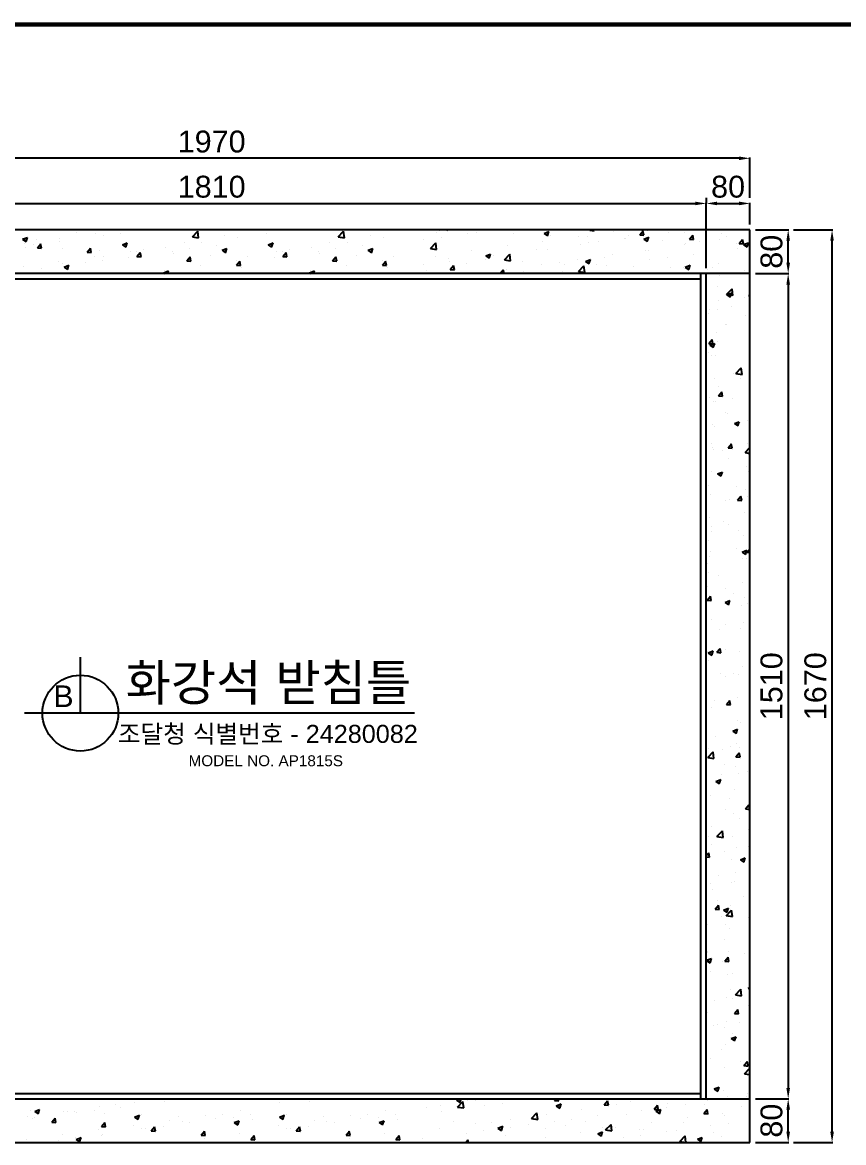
# Model space of a CAD drawing. Header units: millimetres. Extents: x 12320 to 18840, y -49763 to -45153.
# Drawn here: x 16037 to 17540, y -47354 to -45304 of the extents above; entities that cross this region are included whole.
import ezdxf
from ezdxf.enums import TextEntityAlignment as Align

# ---------------------------------------------------------------- set-up
doc = ezdxf.new("R2010")
doc.units = ezdxf.units.MM
for name, color, linetype in [('LAYOUT', 7, 'Continuous'), ('TEXT', 7, 'Continuous'), ('받침틀', 251, 'Continuous')]:
    doc.layers.add(name, color=color, linetype=linetype)
doc.styles.get("Standard").update_dxf_attribs({"font": 'arial.ttf'})
doc.dimstyles.new('ISO-25', dxfattribs={"dimtxt": 40, "dimasz": 20, "dimexe": 1.25, "dimexo": 10, "dimgap": 10, "dimtad": 1, "dimdec": 0, "dimtxsty": 'Standard', "dimcen": 2.5, "dimclrd": 3, "dimclre": 3, "dimclrt": 3, "dimadec": 0, "dimazin": 0, "dimtfac": 1, "dimtdec": 0, "dimtmove": 0, "dimatfit": 3, "dimfxl": 0, "dimarcsym": 0})

# ---------------------------------------------------------------- blocks, each defined once
blk = doc.blocks.new('*D5')
at = {"color": 3, "lineweight": -2, "transparency": 16777216}
for p, q in [((4706.4, -55191), (4706.4, -55199.8)), ((6516.4, -55319.4), (6516.4, -55199.8)), ((4726.4, -55201), (6496.4, -55201))]:
    blk.add_line(p, q, dxfattribs=at)
at = {"color": 3, "transparency": 16777216}
for points in [[(4726.4, -55197.7), (4726.4, -55204.3), (4706.4, -55201)], [(6496.4, -55197.7), (6496.4, -55204.3), (6516.4, -55201)]]:
    blk.add_solid(points, dxfattribs=at)
at = {"layer": 'Defpoints', "color": 0, "transparency": 16777216}
for p in [(4706.4, -55201), (6516.4, -55201), (6516.4, -55329.4)]:
    blk.add_point(p, dxfattribs=at)
at = {"color": 3, "transparency": 16777216, "insert": (5611.4, -55170.6), "char_height": 40, "attachment_point": 5}
blk.add_mtext('1810', dxfattribs=at)
blk = doc.blocks.new('*D6')
at = {"color": 3, "lineweight": -2, "transparency": 16777216}
for p, q in [((6516.4, -55191), (6516.4, -55199.8)), ((6596.4, -55239.4), (6596.4, -55199.8)), ((6536.4, -55201), (6576.4, -55201))]:
    blk.add_line(p, q, dxfattribs=at)
at = {"color": 3, "transparency": 16777216}
for points in [[(6536.4, -55197.7), (6536.4, -55204.3), (6516.4, -55201)], [(6576.4, -55197.7), (6576.4, -55204.3), (6596.4, -55201)]]:
    blk.add_solid(points, dxfattribs=at)
at = {"layer": 'Defpoints', "color": 0, "transparency": 16777216}
for p in [(6516.4, -55201), (6596.4, -55201), (6596.4, -55249.4)]:
    blk.add_point(p, dxfattribs=at)
at = {"color": 3, "transparency": 16777216, "insert": (6556.4, -55170.6), "char_height": 40, "attachment_point": 5}
blk.add_mtext('80', dxfattribs=at)
blk = doc.blocks.new('*D2')
at = {"color": 3, "lineweight": -2, "transparency": 16777216}
for p, q in [((4626.4, -55191), (4626.4, -55117.1)), ((6576.4, -55118.4), (4646.4, -55118.4)), ((6596.4, -55191), (6596.4, -55117.1))]:
    blk.add_line(p, q, dxfattribs=at)
at = {"color": 3, "transparency": 16777216}
for points in [[(4646.4, -55115.1), (4646.4, -55121.7), (4626.4, -55118.4)], [(6576.4, -55115.1), (6576.4, -55121.7), (6596.4, -55118.4)]]:
    blk.add_solid(points, dxfattribs=at)
at = {"layer": 'Defpoints', "color": 0, "transparency": 16777216}
for p in [(4626.4, -55118.4), (4626.4, -55201), (6596.4, -55201)]:
    blk.add_point(p, dxfattribs=at)
at = {"color": 3, "transparency": 16777216, "insert": (5611.4, -55088), "char_height": 40, "attachment_point": 5}
blk.add_mtext('1970', dxfattribs=at)
blk = doc.blocks.new('*D7')
at = {"color": 3, "lineweight": -2, "transparency": 16777216}
for p, q in [((6606.4, -55249.4), (6667.6, -55249.4)), ((6666.4, -55309.4), (6666.4, -55269.4)), ((6606.4, -55329.4), (6667.6, -55329.4))]:
    blk.add_line(p, q, dxfattribs=at)
at = {"color": 3, "transparency": 16777216}
for points in [[(6663.1, -55269.4), (6669.7, -55269.4), (6666.4, -55249.4)], [(6663.1, -55309.4), (6669.7, -55309.4), (6666.4, -55329.4)]]:
    blk.add_solid(points, dxfattribs=at)
at = {"layer": 'Defpoints', "color": 0, "transparency": 16777216}
for p in [(6596.4, -55249.4), (6666.4, -55249.4), (6596.4, -55329.4)]:
    blk.add_point(p, dxfattribs=at)
at = {"color": 3, "transparency": 16777216, "insert": (6636, -55289.4), "char_height": 40, "attachment_point": 5, "rotation": 90}
blk.add_mtext('80', dxfattribs=at)
blk = doc.blocks.new('*D8')
at = {"color": 3, "lineweight": -2, "transparency": 16777216}
for p, q in [((6647, -55329.4), (6667.6, -55329.4)), ((6666.4, -55349.4), (6666.4, -56819.4)), ((6606.4, -56839.4), (6667.6, -56839.4))]:
    blk.add_line(p, q, dxfattribs=at)
at = {"color": 3, "transparency": 16777216}
for points in [[(6663.1, -55349.4), (6669.7, -55349.4), (6666.4, -55329.4)], [(6663.1, -56819.4), (6669.7, -56819.4), (6666.4, -56839.4)]]:
    blk.add_solid(points, dxfattribs=at)
at = {"layer": 'Defpoints', "color": 0, "transparency": 16777216}
for p in [(6637, -55329.4), (6596.4, -56839.4), (6666.4, -56839.4)]:
    blk.add_point(p, dxfattribs=at)
at = {"color": 3, "transparency": 16777216, "insert": (6636, -56084.4), "char_height": 40, "attachment_point": 5, "rotation": 90}
blk.add_mtext('1510', dxfattribs=at)
blk = doc.blocks.new('*D9')
at = {"color": 3, "lineweight": -2, "transparency": 16777216}
for p, q in [((6656.4, -56839.4), (6665.1, -56839.4)), ((6666.4, -56899.4), (6666.4, -56859.4)), ((6606.4, -56919.4), (6667.6, -56919.4))]:
    blk.add_line(p, q, dxfattribs=at)
at = {"color": 3, "transparency": 16777216}
for points in [[(6663.1, -56859.4), (6669.7, -56859.4), (6666.4, -56839.4)], [(6663.1, -56899.4), (6669.7, -56899.4), (6666.4, -56919.4)]]:
    blk.add_solid(points, dxfattribs=at)
at = {"layer": 'Defpoints', "color": 0, "transparency": 16777216}
for p in [(6666.4, -56839.4), (6666.4, -56839.4), (6596.4, -56919.4)]:
    blk.add_point(p, dxfattribs=at)
at = {"color": 3, "transparency": 16777216, "insert": (6636, -56879.4), "char_height": 40, "attachment_point": 5, "rotation": 90}
blk.add_mtext('80', dxfattribs=at)
blk = doc.blocks.new('*D3')
at = {"color": 3, "lineweight": -2, "transparency": 16777216}
for p, q in [((6676.4, -55249.4), (6747.9, -55249.4)), ((6746.7, -56899.4), (6746.7, -55269.4)), ((6676.4, -56919.4), (6747.9, -56919.4))]:
    blk.add_line(p, q, dxfattribs=at)
at = {"color": 3, "transparency": 16777216}
for points in [[(6743.4, -55269.4), (6750, -55269.4), (6746.7, -55249.4)], [(6743.4, -56899.4), (6750, -56899.4), (6746.7, -56919.4)]]:
    blk.add_solid(points, dxfattribs=at)
at = {"layer": 'Defpoints', "color": 0, "transparency": 16777216}
for p in [(6666.4, -55249.4), (6746.7, -55249.4), (6666.4, -56919.4)]:
    blk.add_point(p, dxfattribs=at)
at = {"color": 3, "transparency": 16777216, "insert": (6716.3, -56084.4), "char_height": 40, "attachment_point": 5, "rotation": 90}
blk.add_mtext('1670', dxfattribs=at)
blk = doc.blocks.new('A$C5F405FDE')
at = {"linetype": 'Continuous'}
for p, q in [((-322.8, 925), (-313.9, 928.4)), ((-322.8, 925), (-316.5, 920.7)), ((-316.5, 920.7), (-313.9, 928.4)), ((-298, 925.2), (-298, 925.2)), ((-255.1, 925.7), (-255.1, 925.7)), ((-224, 937.9), (-224, 937.9)), ((-189.1, 935.2), (-189.1, 935.2)), ((-175.2, 932), (-175.2, 932)), ((-143.4, 936.2), (-143.4, 936.2)), ((-12.2, 929.2), (-2.3, 939.5)), ((-12.2, 929.2), (-0.9, 927.5)), ((-0.9, 927.4), (-2.3, 939.5)), ((46.7, 931.6), (46.7, 931.6)), ((69.9, 928.5), (69.9, 928.5)), ((123.5, 936.2), (123.5, 936.2)), ((254.7, 929.2), (264.6, 939.5)), ((254.7, 929.2), (266, 927.5)), ((266, 927.4), (264.6, 939.5)), ((313.6, 931.6), (313.6, 931.6)), ((336.8, 928.5), (336.8, 928.5)), ((411.6, 924.1), (411.6, 924.1)), ((434, 936.6), (434, 936.6)), ((440.5, 940.6), (440.5, 940.6)), ((443.4, 928.3), (443.4, 928.3)), ((454.2, 942.1), (455.3, 941.4)), ((455.3, 941.4), (455.5, 942.1)), ((491.5, 934.6), (491.5, 934.6)), ((508.3, 937.8), (508.3, 937.8)), ((576.1, 934.9), (576.1, 934.9)), ((631.5, 935.5), (640.3, 938.9)), ((631.5, 935.4), (637.8, 931.2)), ((637.8, 931.2), (640.3, 938.9)), ((643.9, 932.1), (643.9, 932.1)), ((693.8, 930.4), (693.8, 930.4)), ((711.7, 929.2), (711.7, 929.2)), ((715.3, 941.3), (716, 942.1)), ((715.3, 941.3), (722.9, 940.6)), ((722.8, 940.6), (722.5, 942.1)), ((759, 939.4), (759, 939.4)), ((778.3, 926.7), (778.3, 926.7)), ((779.5, 926.3), (779.5, 926.3)), ((785.9, 932.1), (785.9, 932.1)), ((806.4, 933.3), (812.5, 940.6)), ((806.4, 933.3), (814, 932.6)), ((813.9, 932.6), (812.4, 940.6)), ((814, 925.3), (822.9, 928.7)), ((814, 925.3), (820.3, 921)), ((820.3, 921), (822.9, 928.7)), ((820.5, 940.5), (820.5, 940.5)), ((847.3, 923.5), (847.3, 923.5)), ((858.5, 937.2), (858.5, 937.2)), ((888.3, 937.7), (888.3, 937.7)), ((890.3, 941.4), (890.3, 941.4)), ((897.5, 925.3), (903.6, 932.6)), ((897.5, 925.3), (905.1, 924.7)), ((905, 924.6), (903.5, 932.6)), ((952.7, 923.7), (952.7, 923.7)), ((956.1, 934.8), (956.1, 934.8)), ((964.4, 929.6), (964.4, 929.6)), ((988.6, 917.4), (994.7, 924.7)), ((996.1, 916.7), (994.6, 924.6)), ((-319.2, 917.6), (-319.2, 917.6)), ((-318.3, 910.3), (-318.3, 910.3)), ((-303.5, 915.1), (-303.5, 915.1)), ((-295.8, 909.5), (-289.7, 916.8)), ((-295.8, 909.5), (-288.2, 908.8)), ((-288.3, 908.8), (-289.8, 916.8)), ((-255.4, 921.5), (-255.4, 921.5)), ((-250.5, 907.5), (-250.5, 907.5)), ((-204.7, 901.5), (-198.6, 908.8)), ((-197.2, 900.8), (-198.7, 908.8)), ((-182.7, 904.6), (-182.7, 904.6)), ((-140.3, 914.8), (-131.4, 918.3)), ((-140.3, 914.8), (-134, 910.6)), ((-134, 910.6), (-131.4, 918.2)), ((-101.4, 906.2), (-101.4, 906.2)), ((-61.3, 910), (-61.3, 910)), ((-48.5, 903), (-48.5, 903)), ((-27.3, 918.9), (-27.3, 918.9)), ((-16.7, 907.2), (-16.7, 907.2)), ((4.7, 919.5), (4.7, 919.5)), ((31.4, 913.5), (31.4, 913.5)), ((42.2, 904.7), (51.1, 908.1)), ((42.2, 904.7), (48.5, 900.4)), ((48.5, 900.4), (51.1, 908.1)), ((126.6, 914.8), (135.5, 918.3)), ((126.6, 914.8), (132.9, 910.6)), ((132.9, 910.6), (135.5, 918.2)), ((165.5, 906.2), (165.5, 906.2)), ((205.6, 910), (205.6, 910)), ((218.4, 903), (218.4, 903)), ((239.6, 918.9), (239.6, 918.9)), ((250.2, 907.2), (250.2, 907.2)), ((271.6, 919.5), (271.6, 919.5)), ((298.3, 913.5), (298.3, 913.5)), ((309.1, 904.7), (315.5, 900.4)), ((309.2, 904.7), (318, 908.1)), ((315.5, 900.4), (318, 908.1)), ((423.3, 908.2), (433.2, 918.5)), ((423.3, 908.2), (434.6, 906.4)), ((434.6, 906.4), (433.2, 918.5)), ((498.4, 903.9), (498.4, 903.9)), ((563.6, 912.8), (563.6, 912.8)), ((618.2, 905.6), (618.2, 905.6)), ((627.8, 920.9), (627.8, 920.9)), ((637.7, 906.7), (637.7, 906.7)), ((698.4, 916.1), (698.4, 916.1)), ((711.8, 919.4), (711.8, 919.4)), ((730.2, 920.3), (730.2, 920.3)), ((816.3, 904.2), (816.3, 904.2)), ((821.6, 905.2), (821.6, 905.2)), ((887.5, 914.8), (887.5, 914.8)), ((890.4, 916.9), (890.4, 916.9)), ((915.1, 920.6), (915.1, 920.6)), ((982.9, 917.7), (982.9, 917.7)), ((985.2, 908.2), (985.2, 908.2)), ((988.6, 917.4), (996.2, 916.7)), ((996.5, 915.1), (1005.4, 918.5)), ((996.5, 915.1), (1002.8, 910.8)), ((1002.8, 910.8), (1005.4, 918.5)), ((-256.6, 883.4), (-256.6, 883.4)), ((-208.6, 881.9), (-208.6, 881.9)), ((-204.7, 901.5), (-197.1, 900.9)), ((-190.7, 892.9), (-190.7, 892.9)), ((-176.8, 886.1), (-176.8, 886.1)), ((-175.5, 893.5), (-175.5, 893.5)), ((-128.7, 892.4), (-128.7, 892.4)), ((-125.4, 901.9), (-125.4, 901.9)), ((-114.9, 901.7), (-114.9, 901.7)), ((-113.6, 893.6), (-107.5, 900.9)), ((-113.6, 893.6), (-106.1, 892.9)), ((-106.1, 892.9), (-107.6, 900.8)), ((-47.1, 898.9), (-47.1, 898.9)), ((-22.6, 885.6), (-16.4, 892.9)), ((-22.6, 885.6), (-15, 884.9)), ((-15, 884.9), (-16.5, 892.9)), ((20.7, 896), (20.7, 896)), ((68.3, 886.2), (68.3, 886.2)), ((68.5, 877.6), (74.7, 884.9)), ((76.1, 876.9), (74.6, 884.9)), ((88.5, 893.2), (88.5, 893.2)), ((138.2, 892.4), (138.2, 892.4)), ((141.5, 901.9), (141.5, 901.9)), ((152, 901.7), (152, 901.7)), ((153.3, 893.6), (159.4, 900.9)), ((153.3, 893.6), (160.9, 892.9)), ((160.8, 892.9), (159.3, 900.8)), ((219.8, 898.9), (219.8, 898.9)), ((244.4, 885.6), (250.5, 892.9)), ((244.4, 885.6), (252, 884.9)), ((251.9, 884.9), (250.4, 892.9)), ((287.6, 896), (287.6, 896)), ((335.2, 886.2), (335.2, 886.2)), ((335.5, 877.6), (341.6, 884.9)), ((343, 876.9), (341.5, 884.9)), ((355.4, 893.2), (355.4, 893.2)), ((432.5, 894.3), (432.5, 894.3)), ((456.3, 890.3), (456.3, 890.3)), ((458.1, 884.5), (458.1, 884.5)), ((524.1, 887.4), (524.1, 887.4)), ((524.7, 894.5), (533.6, 897.9)), ((524.7, 894.5), (531.1, 890.2)), ((531.1, 890.2), (533.6, 897.9)), ((538.3, 895.1), (538.3, 895.1)), ((558.9, 887.1), (568.8, 897.5)), ((558.9, 887.2), (570.2, 885.4)), ((563.7, 894), (563.7, 894)), ((570.1, 885.4), (568.7, 897.5)), ((570.1, 899.3), (570.1, 899.3)), ((591.9, 884.6), (591.9, 884.6)), ((659.7, 881.7), (659.7, 881.7)), ((692.2, 888.2), (692.2, 888.2)), ((707.3, 884.3), (716.2, 887.7)), ((707.3, 884.3), (713.6, 880.1)), ((713.6, 880.1), (716.1, 887.7)), ((742.2, 891.5), (742.2, 891.5)), ((757.4, 897.1), (757.4, 897.1)), ((825.1, 887.1), (825.1, 887.1)), ((856.9, 891.3), (856.9, 891.3)), ((905, 897.7), (905, 897.7)), ((951.2, 881.4), (951.2, 881.4)), ((-320.8, 875.3), (-320.8, 875.3)), ((-288.8, 871.4), (-288.8, 871.4)), ((-249.5, 880.7), (-249.5, 880.7)), ((-247, 873.9), (-238.1, 877.3)), ((-247, 873.9), (-240.7, 869.6)), ((-240.7, 869.6), (-238.1, 877.3)), ((-64.5, 863.7), (-55.6, 867.1)), ((-64.5, 863.7), (-62, 862.1)), ((-62.8, 867.7), (-62.8, 867.7)), ((-57.3, 862.1), (-55.6, 867.1)), ((-2, 863.4), (-2, 863.4)), ((3.1, 877.3), (3.1, 877.3)), ((68.5, 877.6), (76.1, 876.9)), ((78.2, 874), (78.2, 874)), ((202.4, 863.7), (211.3, 867.1)), ((202.4, 863.7), (204.9, 862.1)), ((204.1, 867.7), (204.1, 867.7)), ((209.6, 862.1), (211.3, 867.1)), ((264.9, 863.4), (264.9, 863.4)), ((270, 877.3), (270, 877.3)), ((335.5, 877.6), (343.1, 876.9)), ((345.1, 874), (345.1, 874)), ((410, 878.2), (410, 878.2)), ((415.5, 868.5), (415.5, 868.5)), ((459.6, 869.6), (465.8, 876.9)), ((459.6, 869.6), (467.2, 869)), ((467.2, 869), (465.7, 876.9)), ((489.6, 881.2), (489.6, 881.2)), ((551, 862.1), (556.8, 869)), ((558.1, 862.1), (556.8, 869)), ((562.1, 870.5), (562.1, 870.5)), ((594.1, 866.1), (594.1, 866.1)), ((626.2, 878.6), (626.2, 878.6)), ((665, 866.1), (665, 866.1)), ((668.2, 878.8), (668.2, 878.8)), ((694.4, 866.1), (704.3, 876.4)), ((694.4, 866.1), (705.7, 864.4)), ((696.8, 870.2), (696.8, 870.2)), ((705.7, 864.4), (704.3, 876.4)), ((727.5, 878.8), (727.5, 878.8)), ((744.9, 876.6), (744.9, 876.6)), ((795.3, 876), (795.3, 876)), ((820, 863), (820, 863)), ((863.1, 873.1), (863.1, 873.1)), ((886, 872.5), (886, 872.5)), ((889.8, 874.2), (898.7, 877.6)), ((889.8, 874.1), (896.1, 869.9)), ((896.1, 869.9), (898.7, 877.6)), ((930.9, 870.2), (930.9, 870.2)), ((938.9, 872.5), (938.9, 872.5)), ((983.6, 862.3), (983.6, 862.3)), ((998.7, 867.4), (998.7, 867.4)), ((951.8, 858.1), (951.8, 858.1)), ((949.6, 839.2), (949.6, 839.2)), ((965.5, 824.1), (975.4, 834.4)), ((965.5, 824.1), (976.8, 822.4)), ((965.6, 823), (974.5, 826.4)), ((965.6, 823), (971.9, 818.7)), ((971.9, 818.7), (974.5, 826.4)), ((976.8, 822.3), (975.4, 834.4)), ((1006.2, 821.8), (1008.1, 824.1)), ((1006.2, 821.8), (1008.1, 821.7)), ((950.1, 812.2), (950.1, 812.2)), ((973.9, 802.5), (973.9, 802.5)), ((998.2, 818.5), (998.2, 818.5)), ((1007.7, 809.4), (1007.7, 809.4)), ((932.9, 788.3), (932.9, 788.3)), ((933.6, 796.7), (933.6, 796.7)), ((948.1, 796.9), (948.1, 796.9)), ((1000.7, 785.4), (1000.7, 785.4)), ((964.1, 768.8), (964.1, 768.8)), ((964.8, 768.5), (964.8, 768.5)), ((932.7, 734.3), (938.8, 741.6)), ((940.2, 733.6), (938.8, 741.6)), ((946.6, 754.6), (946.6, 754.6)), ((931.4, 718.4), (931.4, 718.4)), ((932.7, 734.3), (940.3, 733.6)), ((934.7, 730.9), (943.6, 734.3)), ((934.7, 730.9), (941, 726.7)), ((941, 726.7), (943.6, 734.3)), ((948.7, 737.9), (948.7, 737.9)), ((938.5, 711.7), (938.5, 711.7)), ((945, 712.3), (945, 712.3)), ((978.2, 678.8), (978.2, 678.8)), ((982.3, 679.3), (992.2, 689.7)), ((982.3, 679.4), (993.6, 677.6)), ((993.6, 677.6), (992.2, 689.7)), ((1007.6, 678.2), (1007.6, 678.2)), ((943.5, 670), (943.5, 670)), ((950.7, 656), (950.7, 656)), ((991.7, 670.2), (991.7, 670.2)), ((933.2, 635.9), (933.2, 635.9)), ((950.3, 638.7), (956.5, 646)), ((950.3, 638.7), (957.9, 638.1)), ((957.9, 638.1), (956.4, 646)), ((1006.1, 635.9), (1006.1, 635.9)), ((1007.3, 648.6), (1007.3, 648.6)), ((941.9, 627.8), (941.9, 627.8)), ((944.8, 628.7), (944.8, 628.7)), ((976.6, 632.9), (976.6, 632.9)), ((963.7, 608), (963.7, 608)), ((966.5, 605.6), (966.5, 605.6)), ((940.4, 585.5), (940.4, 585.5)), ((943.2, 582.8), (943.2, 582.8)), ((979.6, 587.7), (988.5, 591.1)), ((979.6, 587.7), (985.9, 583.4)), ((985.9, 583.4), (988.5, 591.1)), ((991.3, 589.2), (991.3, 589.2)), ((1004.5, 593.6), (1004.5, 593.6)), ((938.1, 550.8), (938.1, 550.8)), ((938.8, 543.2), (938.8, 543.2)), ((941.7, 540.7), (941.7, 540.7)), ((957.9, 539.1), (957.9, 539.1)), ((968, 543.2), (974.1, 550.5)), ((968, 543.2), (975.6, 542.5)), ((975.5, 542.5), (974, 550.5)), ((999.1, 534.6), (1008.1, 533.2)), ((999.2, 534.6), (1008.1, 543.9)), ((1003, 551.3), (1003, 551.3)), ((968.5, 523.6), (968.5, 523.6)), ((937.3, 500.9), (937.3, 500.9)), ((948.7, 495.6), (957.6, 499)), ((948.7, 495.6), (955, 491.3)), ((955, 491.3), (957.6, 499)), ((1001.4, 509.1), (1001.4, 509.1)), ((1004.7, 499.6), (1004.7, 499.6)), ((932.9, 475.1), (932.9, 475.1)), ((984.3, 473.3), (984.3, 473.3)), ((1006.9, 487.8), (1006.9, 487.8)), ((935.7, 458.7), (935.7, 458.7)), ((985.6, 447.7), (991.7, 455)), ((993.1, 447), (991.6, 455)), ((999.9, 466.8), (999.9, 466.8)), ((1003.1, 453.7), (1003.1, 453.7)), ((963.3, 447.2), (963.3, 447.2)), ((971.3, 449.5), (971.3, 449.5)), ((985.6, 447.7), (993.2, 447)), ((934.2, 416.4), (934.2, 416.4)), ((998.4, 424.5), (998.4, 424.5)), ((937.7, 390), (937.7, 390)), ((937.9, 399.4), (937.9, 399.4)), ((959.5, 408.4), (959.5, 408.4)), ((969.7, 403.6), (969.7, 403.6)), ((986.3, 391.3), (986.3, 391.3)), ((932.7, 374.1), (932.7, 374.1)), ((996.8, 382.2), (996.8, 382.2)), ((936.2, 353.5), (936.2, 353.5)), ((984.3, 359.8), (984.3, 359.8)), ((993.6, 352.4), (1002.5, 355.8)), ((993.6, 352.4), (999.9, 348.1)), ((999.9, 348.1), (1002.5, 355.8)), ((1003.2, 352.2), (1008.1, 358)), ((1003.2, 352.2), (1008.1, 351.7)), ((931.1, 331.8), (931.1, 331.8)), ((934.3, 343.8), (934.3, 343.8)), ((995.3, 340), (995.3, 340)), ((1002, 341), (1002, 341)), ((932.5, 314.3), (932.5, 314.3)), ((950.9, 309.7), (950.9, 309.7)), ((1006.6, 327), (1006.6, 327)), ((929.6, 289.5), (929.6, 289.5)), ((993.7, 297.7), (993.7, 297.7)), ((929.7, 264.6), (935.9, 271.9)), ((937.3, 263.9), (935.8, 271.9)), ((962.9, 286.4), (962.9, 286.4)), ((977.3, 276.1), (977.3, 276.1)), ((997.7, 270.2), (997.7, 270.2)), ((929.7, 264.6), (937.3, 263.9)), ((936.3, 261.9), (936.3, 261.9)), ((962.7, 260.3), (971.6, 263.7)), ((962.7, 260.3), (969, 256)), ((969, 256), (971.6, 263.7)), ((992.2, 255.4), (992.2, 255.4)), ((1004.1, 259), (1004.1, 259)), ((937.4, 229.2), (937.4, 229.2)), ((952.1, 211.5), (952.1, 211.5)), ((964.3, 220.1), (964.3, 220.1)), ((990.6, 213.1), (990.6, 213.1)), ((996.1, 224.3), (996.1, 224.3)), ((930.9, 170), (930.9, 170)), ((931.8, 168.2), (940.7, 171.6)), ((931.8, 168.2), (938.1, 163.9)), ((938.1, 163.9), (940.7, 171.6)), ((947.4, 169.1), (953.5, 176.4)), ((947.4, 169.1), (954.9, 168.4)), ((954.9, 168.4), (953.4, 176.3)), ((962.7, 174.2), (962.7, 174.2)), ((989.1, 170.8), (989.1, 170.8)), ((1006.2, 166.1), (1006.2, 166.1)), ((932.1, 153.4), (932.1, 153.4)), ((995.1, 143.8), (995.1, 143.8)), ((929.3, 124.1), (929.3, 124.1)), ((954.1, 129.6), (954.1, 129.6)), ((962.6, 125.5), (962.6, 125.5)), ((977.4, 130.4), (977.4, 130.4)), ((987.5, 128.6), (987.5, 128.6)), ((1007.6, 117.1), (1008.1, 117.3)), ((1007.6, 117), (1008.1, 116.7)), ((986, 86.3), (986, 86.3)), ((937, 68.4), (937, 68.4)), ((944, 80.3), (944, 80.3)), ((965, 73.5), (971.1, 80.8)), ((965, 73.5), (972.6, 72.9)), ((969.8, 79.2), (969.8, 79.2)), ((972.5, 72.9), (971, 80.8)), ((984.5, 44), (984.5, 44)), ((976.7, 25), (985.6, 28.4)), ((976.7, 25), (983, 20.7)), ((983, 20.7), (985.6, 28.4)), ((990.8, 40.8), (990.8, 40.8)), ((945.1, 14.3), (945.1, 14.3)), ((982.9, 1.7), (982.9, 1.7)), ((1005.8, 5.3), (1005.8, 5.3)), ((931, -23.3), (940.9, -13)), ((931.8, -7.4), (931.8, -7.4)), ((942.2, -25.1), (940.8, -13)), ((957.4, -9.3), (957.4, -9.3)), ((971.9, -2.8), (971.9, -2.8)), ((982.6, -22), (988.7, -14.7)), ((990.1, -22.7), (988.6, -14.7)), ((989.2, -5.1), (989.2, -5.1)), ((931, -23.3), (942.3, -25)), ((962.2, -35.3), (962.2, -35.3)), ((981.4, -40.5), (981.4, -40.5)), ((982.6, -22), (990.2, -22.7)), ((955.8, -55.2), (955.8, -55.2)), ((987.6, -53.1), (987.6, -53.1)), ((1003.8, -48.9), (1003.8, -48.9)), ((945.8, -67.1), (954.7, -63.7)), ((945.8, -67.1), (952.1, -71.4)), ((952.1, -71.4), (954.7, -63.7)), ((936.6, -92.4), (936.6, -92.4)), ((970.4, -98.9), (970.4, -98.9)), ((979.8, -82.8), (979.8, -82.8)), ((962.9, -118), (962.9, -118)), ((1000.2, -117.5), (1006.3, -110.2)), ((1000.2, -117.5), (1007.8, -118.2)), ((1007.7, -118.2), (1006.3, -110.2)), ((978.3, -125.1), (978.3, -125.1)), ((989.7, -135.1), (989.7, -135.1)), ((937, -149), (937, -149)), ((947.8, -168), (957.7, -157.7)), ((959.1, -169.8), (957.7, -157.7)), ((1005.4, -155.5), (1005.4, -155.5)), ((931.4, -168.2), (931.4, -168.2)), ((937.6, -182.6), (937.6, -182.6)), ((947.8, -168), (959.1, -169.8)), ((976.7, -167.4), (976.7, -167.4)), ((928.1, -203.5), (932.9, -197.8)), ((934.3, -205.8), (932.8, -197.8)), ((961.8, -196.1), (961.8, -196.1)), ((983.8, -188.6), (983.8, -188.6)), ((1005.4, -185.4), (1005.4, -185.4)), ((928.1, -205.2), (934.3, -205.7)), ((975.2, -209.7), (975.2, -209.7)), ((990.7, -210.4), (999.6, -206.9)), ((990.7, -210.4), (997, -214.6)), ((997, -214.6), (999.6, -207)), ((950.4, -238.7), (950.4, -238.7)), ((982.2, -234.5), (982.2, -234.5)), ((936.2, -253.2), (936.2, -253.2)), ((939.7, -264.5), (939.7, -264.5)), ((973.6, -251.9), (973.6, -251.9)), ((980.7, -250.3), (980.7, -250.3)), ((948.8, -284.6), (948.8, -284.6)), ((996.9, -278.2), (996.9, -278.2)), ((1007.5, -267.4), (1007.5, -267.4)), ((944.4, -300.6), (950.5, -293.3)), ((944.4, -300.6), (952, -301.3)), ((951.9, -301.3), (950.4, -293.3)), ((959.8, -302.4), (968.7, -299)), ((959.8, -302.5), (966.1, -306.7)), ((964.6, -312.8), (974.5, -302.5)), ((966.1, -306.7), (968.7, -299)), ((972.1, -294.2), (972.1, -294.2)), ((975.9, -314.5), (974.5, -302.5)), ((955.4, -314.9), (955.4, -314.9)), ((964.6, -312.7), (975.9, -314.5)), ((1005.1, -316.3), (1005.1, -316.3)), ((931, -329), (931, -329)), ((963.5, -328.3), (963.5, -328.3)), ((970.6, -336.5), (970.6, -336.5)), ((961.4, -356.9), (961.4, -356.9)), ((930.1, -378.4), (930.1, -378.4)), ((930.7, -379.8), (930.7, -379.8)), ((962, -396.1), (968.1, -388.8)), ((969.5, -396.8), (968, -388.9)), ((969, -378.8), (969, -378.8)), ((998.5, -382.6), (998.5, -382.6)), ((928.9, -394.5), (937.8, -391.1)), ((928.9, -394.6), (935.2, -398.8)), ((935.2, -398.8), (937.8, -391.1)), ((957.5, -396.8), (957.5, -396.8)), ((962, -396.1), (969.6, -396.8)), ((935.9, -414.1), (935.9, -414.1)), ((967.5, -421), (967.5, -421)), ((976.9, -417.9), (976.9, -417.9)), ((973.2, -447.2), (973.2, -447.2)), ((981.5, -457.5), (991.4, -447.2)), ((992.8, -459.3), (991.4, -447.2)), ((1004.7, -445.7), (1008.1, -444.4)), ((1004.7, -445.7), (1008.1, -448)), ((943.5, -468), (943.5, -468)), ((965.9, -463.3), (965.9, -463.3)), ((975.3, -463.8), (975.3, -463.8)), ((981.5, -457.5), (992.8, -459.2)), ((930.6, -489.8), (930.6, -489.8)), ((979.6, -491.7), (985.7, -484.4)), ((979.6, -491.7), (987.2, -492.3)), ((987.1, -492.3), (985.7, -484.4)), ((1004.7, -477.1), (1004.7, -477.1)), ((948.5, -512.1), (948.5, -512.1)), ((964.4, -505.6), (964.4, -505.6)), ((989.9, -507.6), (989.9, -507.6)), ((941.9, -513.9), (941.9, -513.9)), ((961.1, -517.7), (961.1, -517.7)), ((975.3, -529.2), (975.3, -529.2)), ((962.8, -547.9), (962.8, -547.9)), ((973.8, -537.8), (982.7, -534.4)), ((973.8, -537.8), (980.1, -542)), ((980.1, -542), (982.7, -534.4)), ((956.5, -557.7), (956.5, -557.7)), ((935.5, -574.9), (935.5, -574.9)), ((961.3, -590.2), (961.3, -590.2)), ((991, -579.5), (991, -579.5)), ((997.2, -587.2), (1003.4, -579.9)), ((997.2, -587.2), (1004.8, -587.9)), ((998.3, -602.2), (1008.1, -592)), ((1004.8, -587.9), (1003.3, -579.9)), ((998.3, -602.2), (1008.1, -603.7)), ((1003.3, -597.2), (1003.3, -597.2)), ((942.9, -629.9), (951.8, -626.4)), ((942.9, -629.9), (949.2, -634.1)), ((949.2, -634.1), (951.8, -626.5)), ((959.7, -632.4), (959.7, -632.4)), ((-118.4, -654.3), (-118.4, -654.3)), ((-63.7, -652.5), (-63.7, -652.5)), ((-32, -648.3), (-32, -648.3)), ((146.8, -654.3), (146.8, -654.3)), ((201.5, -652.5), (201.5, -652.5)), ((233.3, -648.3), (233.3, -648.3)), ((471.2, -650.5), (477.8, -647.9)), ((471.2, -650.5), (477.5, -654.8)), ((473, -662.9), (482.9, -652.6)), ((477.5, -654.8), (479.8, -647.9)), ((484.3, -664.6), (482.9, -652.6)), ((491.1, -651.2), (491.1, -651.2)), ((506.5, -651.5), (506.5, -651.5)), ((602.9, -649.9), (602.9, -649.9)), ((650.5, -650.8), (652.9, -647.9)), ((650.5, -650.8), (658.1, -651.5)), ((658, -651.5), (657.3, -647.9)), ((721.9, -650), (721.9, -650)), ((741.6, -658.8), (747.7, -651.5)), ((749.1, -659.5), (747.6, -651.5)), ((789.7, -652.9), (789.7, -652.9)), ((830.4, -649.5), (830.4, -649.5)), ((857.5, -655.7), (857.5, -655.7)), ((930.3, -650.7), (930.3, -650.7)), ((966.3, -644.4), (966.3, -644.4)), ((969.9, -647.3), (969.9, -647.3)), ((1001.7, -643.1), (1001.7, -643.1)), ((1004.3, -637.9), (1004.3, -637.9)), ((-308.1, -668.9), (-308.1, -668.9)), ((-300.6, -671.1), (-291.7, -667.7)), ((-300.6, -671.1), (-294.3, -675.4)), ((-294.3, -675.4), (-291.7, -667.7)), ((-247.8, -671.3), (-247.8, -671.3)), ((-240.3, -671.7), (-240.3, -671.7)), ((-227.7, -670.3), (-227.7, -670.3)), ((-223.8, -673.6), (-223.8, -673.6)), ((-192.1, -669.4), (-192.1, -669.4)), ((-182.6, -662.4), (-182.6, -662.4)), ((-172.5, -674.6), (-172.5, -674.6)), ((-153.7, -657.6), (-153.7, -657.6)), ((-144, -663.1), (-144, -663.1)), ((75.3, -669.9), (75.3, -669.9)), ((340.5, -669.9), (340.5, -669.9)), ((417, -663.9), (417, -663.9)), ((441.3, -660.4), (441.3, -660.4)), ((442.8, -671), (442.8, -671)), ((473, -662.9), (484.3, -664.6)), ((523, -660.5), (523, -660.5)), ((554.8, -656.3), (554.8, -656.3)), ((608.5, -683.9), (618.4, -673.6)), ((619.8, -685.7), (618.4, -673.6)), ((635.1, -676.1), (635.1, -676.1)), ((653.7, -660.7), (662.6, -657.2)), ((653.7, -660.7), (660, -664.9)), ((660, -664.9), (662.6, -657.3)), ((700.3, -667.2), (700.3, -667.2)), ((741.6, -658.8), (749.2, -659.5)), ((764.4, -659), (764.4, -659)), ((782.1, -676.1), (782.1, -676.1)), ((809.8, -668.4), (809.8, -668.4)), ((832.7, -666.8), (838.8, -659.5)), ((832.7, -666.8), (840.3, -667.4)), ((836.2, -670.8), (845.1, -667.4)), ((836.2, -670.8), (842.5, -675.1)), ((840.2, -667.5), (838.7, -659.5)), ((841.6, -664.2), (841.6, -664.2)), ((842.5, -675.1), (845.1, -667.4)), ((856.2, -663.4), (856.2, -663.4)), ((889.7, -657.9), (889.7, -657.9)), ((923.8, -674.7), (929.9, -667.5)), ((923.8, -674.8), (931.4, -675.4)), ((925.3, -658.6), (925.3, -658.6)), ((931.3, -675.4), (929.8, -667.5)), ((958.2, -674.7), (958.2, -674.7)), ((993.1, -661.5), (993.1, -661.5)), ((-313.8, -680.9), (-313.8, -680.9)), ((-304.1, -684.2), (-304.1, -684.2)), ((-301.8, -683), (-301.8, -683)), ((-269.5, -690.6), (-263.4, -683.3)), ((-269.5, -690.6), (-261.9, -691.2)), ((-262, -691.3), (-263.5, -683.3)), ((-178.4, -698.6), (-172.3, -691.3)), ((-170.9, -699.2), (-172.4, -691.3)), ((-120, -696.5), (-120, -696.5)), ((-118.1, -681.3), (-109.2, -677.9)), ((-118.1, -681.3), (-111.7, -685.5)), ((-111.7, -685.5), (-109.2, -677.9)), ((-104.7, -677.5), (-104.7, -677.5)), ((-54, -687), (-54, -687)), ((-36.9, -680.3), (-36.9, -680.3)), ((-31.1, -689.3), (-31.1, -689.3)), ((-17.3, -692.1), (-17.3, -692.1)), ((11.2, -678.1), (11.2, -678.1)), ((30.9, -683.2), (30.9, -683.2)), ((43, -676.6), (43, -676.6)), ((62.9, -681.5), (62.9, -681.5)), ((64.5, -691.4), (73.4, -688)), ((64.5, -691.5), (70.8, -695.7)), ((70.8, -695.7), (73.3, -688)), ((94.7, -677.3), (94.7, -677.3)), ((98.7, -686.1), (98.7, -686.1)), ((145.2, -696.5), (145.2, -696.5)), ((147.2, -681.3), (156.1, -677.9)), ((147.2, -681.3), (153.5, -685.5)), ((153.5, -685.5), (156, -677.9)), ((160.5, -677.5), (160.5, -677.5)), ((211.2, -687), (211.2, -687)), ((228.3, -680.3), (228.3, -680.3)), ((234.1, -689.3), (234.1, -689.3)), ((247.9, -692.1), (247.9, -692.1)), ((276.4, -678.1), (276.4, -678.1)), ((296.1, -683.2), (296.1, -683.2)), ((308.2, -676.6), (308.2, -676.6)), ((328.2, -681.5), (328.2, -681.5)), ((329.7, -691.4), (338.6, -688)), ((329.7, -691.5), (336, -695.7)), ((336, -695.7), (338.6, -688)), ((359.9, -677.3), (359.9, -677.3)), ((363.9, -686.1), (363.9, -686.1)), ((466.5, -688.9), (466.5, -688.9)), ((505, -693.8), (505, -693.8)), ((534.3, -691.8), (534.3, -691.8)), ((569.1, -685.6), (569.1, -685.6)), ((602.1, -694.6), (602.1, -694.6)), ((608.5, -683.9), (619.8, -685.6)), ((649.7, -689.5), (649.7, -689.5)), ((681.5, -685.3), (681.5, -685.3)), ((708.1, -688.8), (708.1, -688.8)), ((729.6, -679), (729.6, -679)), ((744.1, -704.9), (754, -694.6)), ((755.4, -706.7), (754, -694.6)), ((828.8, -691.8), (828.8, -691.8)), ((886.6, -691.3), (886.6, -691.3)), ((894.1, -682.8), (894.1, -682.8)), ((960.7, -678.5), (960.7, -678.5)), ((968.3, -693.2), (968.3, -693.2)), ((-249.3, -713.6), (-249.3, -713.6)), ((-184.1, -704.7), (-184.1, -704.7)), ((-179.2, -714.7), (-179.2, -714.7)), ((-178.4, -698.6), (-170.9, -699.2)), ((-177.4, -713.2), (-177.4, -713.2)), ((-105.1, -702), (-105.1, -702)), ((-97.2, -702.6), (-97.2, -702.6)), ((-87.4, -706.5), (-81.2, -699.2)), ((-87.4, -706.5), (-79.8, -707.2)), ((-79.8, -707.2), (-81.3, -699.2)), ((-65.4, -698.4), (-65.4, -698.4)), ((3.7, -714.5), (9.9, -707.2)), ((3.7, -714.5), (11.3, -715.2)), ((11.3, -715.2), (9.8, -707.2)), ((73.8, -712.2), (73.8, -712.2)), ((94.8, -722.5), (101, -715.2)), ((102.4, -723.1), (100.9, -715.2)), ((160.1, -702), (160.1, -702)), ((168.1, -702.6), (168.1, -702.6)), ((177.9, -706.5), (184, -699.2)), ((177.9, -706.5), (185.5, -707.2)), ((185.4, -707.2), (183.9, -699.2)), ((199.8, -698.4), (199.8, -698.4)), ((269, -714.5), (275.1, -707.2)), ((269, -714.5), (276.5, -715.2)), ((276.5, -715.2), (275, -707.2)), ((339, -712.2), (339, -712.2)), ((360, -722.5), (366.2, -715.2)), ((367.6, -723.1), (366.1, -715.2)), ((439.8, -702.7), (439.8, -702.7)), ((489.6, -710.5), (489.6, -710.5)), ((521.4, -706.4), (521.4, -706.4)), ((547, -701.6), (555.9, -698.2)), ((547, -701.6), (553.3, -705.9)), ((553.3, -705.9), (555.9, -698.2)), ((559.9, -714.2), (559.9, -714.2)), ((569.5, -700), (569.5, -700)), ((634, -701.5), (634, -701.5)), ((669.9, -697.5), (669.9, -697.5)), ((698.7, -709.4), (698.7, -709.4)), ((729.5, -711.8), (738.4, -708.4)), ((729.5, -711.8), (735.8, -716.1)), ((735.8, -716.1), (738.4, -708.4)), ((737.7, -700.4), (737.7, -700.4)), ((738.5, -716.7), (738.5, -716.7)), ((744.1, -704.9), (755.4, -706.7)), ((762.9, -701.3), (762.9, -701.3)), ((805.5, -703.2), (805.5, -703.2)), ((808.2, -714.3), (808.2, -714.3)), ((812.6, -704), (812.6, -704)), ((856.3, -708), (856.3, -708)), ((873.2, -706.1), (873.2, -706.1)), ((879.6, -726), (889.5, -715.6)), ((890.9, -727.7), (889.5, -715.6)), ((936.5, -697.4), (936.5, -697.4)), ((941, -709), (941, -709)), ((956.7, -717), (956.7, -717)), ((-315.3, -723.1), (-315.3, -723.1)), ((-257.3, -723.7), (-257.3, -723.7)), ((-253.3, -727.4), (-253.3, -727.4)), ((-225.5, -719.5), (-225.5, -719.5)), ((-224.8, -722.2), (-215.9, -718.8)), ((-224.8, -722.2), (-218.5, -726.5)), ((-218.5, -726.5), (-215.9, -718.8)), ((9.6, -720.3), (9.6, -720.3)), ((61.3, -727.4), (61.3, -727.4)), ((94.8, -722.5), (102.4, -723.1)), ((274.9, -720.3), (274.9, -720.3)), ((326.5, -727.4), (326.5, -727.4)), ((360, -722.5), (367.6, -723.1)), ((409.4, -721.1), (409.4, -721.1)), ((485.9, -726.9), (485.9, -726.9)), ((488, -727.9), (492, -723.1)), ((492.9, -727.9), (492, -723.1)), ((567.6, -727.9), (567.6, -727.9)), ((633.5, -718.4), (633.5, -718.4)), ((776.4, -718.5), (776.4, -718.5)), ((879.6, -725.9), (890.9, -727.7)), ((892.5, -725.1), (892.5, -725.1)), ((912, -722), (920.9, -718.5)), ((912, -722), (918.3, -726.2)), ((918.3, -726.2), (920.9, -718.6))]:
    blk.add_line(p, q, dxfattribs=at)
at = {"layer": '받침틀'}
for p, q in [((1008.1, 942.1), (-961.9, 942.1)), ((1008.1, -727.9), (1008.1, 942.1)), ((1008.1, 862.1), (-961.9, 862.1)), ((918.1, -647.9), (918.1, 862.1)), ((928.1, -647.9), (928.1, 862.1)), ((918.1, 852.1), (-871.9, 852.1)), ((-961.9, -647.9), (1008.1, -647.9)), ((-871.9, -637.9), (918.1, -637.9)), ((-961.9, -727.9), (1008.1, -727.9))]:
    blk.add_line(p, q, dxfattribs=at)
for base, p1, p2, picture, middle in [((-961.9, 1073.1), (1008.1, 990.4), (-961.9, 990.4), '*D2', (23.1, 1103.5)), ((928.1, 990.4), (-881.9, 990.4), (928.1, 862.1), '*D5', (23.1, 1020.9)), ((1008.1, 990.4), (928.1, 990.4), (1008.1, 942.1), '*D6', (968.1, 1020.9))]:
    dim = blk.add_linear_dim(base=base, p1=p1, p2=p2, dimstyle='ISO-25')
    dim.commit()
    dim.dimension.update_dxf_attribs({"geometry": picture, "text_midpoint": middle, "insert": (-5588.3, 56191.5)})
for base, p1, p2, picture, middle in [((1078.1, 942.1), (1008.1, 862.1), (1008.1, 942.1), '*D7', (1047.7, 902.1)), ((1158.4, 942.1), (1078.1, -727.9), (1078.1, 942.1), '*D3', (1128, 107.1)), ((1078.1, -647.9), (1048.7, 862.1), (1008.1, -647.9), '*D8', (1047.7, 107.1)), ((1078.1, -647.9), (1008.1, -727.9), (1078.1, -647.9), '*D9', (1047.7, -687.9))]:
    dim = blk.add_linear_dim(base=base, p1=p1, p2=p2, angle=90, dimstyle='ISO-25')
    dim.commit()
    dim.dimension.update_dxf_attribs({"geometry": picture, "text_midpoint": middle, "insert": (-5588.3, 56191.5)})

msp = doc.modelspace()

# ---------------------------------------------------------------- linework, layer by layer
for p, q in [((16143.3, -46567.9), (16143.3, -46465.5)), ((16754.6, -46567.9), (16040.9, -46567.9))]:
    msp.add_line(p, q)
msp.add_circle((16143.3, -46567.9), 69.4)
at = {"layer": 'LAYOUT'}
msp.add_line((18685, -45307.8), (16764, -45307.8), dxfattribs=at)
at = {"layer": 'LAYOUT', "const_width": 7.76}
msp.add_lwpolyline([(12475.7, -49607.7), (18685, -49607.7), (18685, -45307.8), (12475.7, -45307.8)], close=True, dxfattribs=at)

# ---------------------------------------------------------------- block references
msp.add_blockref('A$C5F405FDE', (16360.4, -46625.7))

# ---------------------------------------------------------------- texts
for s, height, p in [('B', 39.6, (16093.9, -46556.7)), ('조달청 식별번호 - 24280082', 33, (16212, -46622.3)), ('MODEL NO. AP1815S', 20, (16341.3, -46665))]:
    msp.add_text(s, height=height).set_placement(p)
at = {"layer": 'TEXT'}
msp.add_text('화강석 받침틀', height=66, dxfattribs=at).set_placement((16487.4, -46545.1), align=Align.CENTER)

doc.saveas('drawing.dxf')
